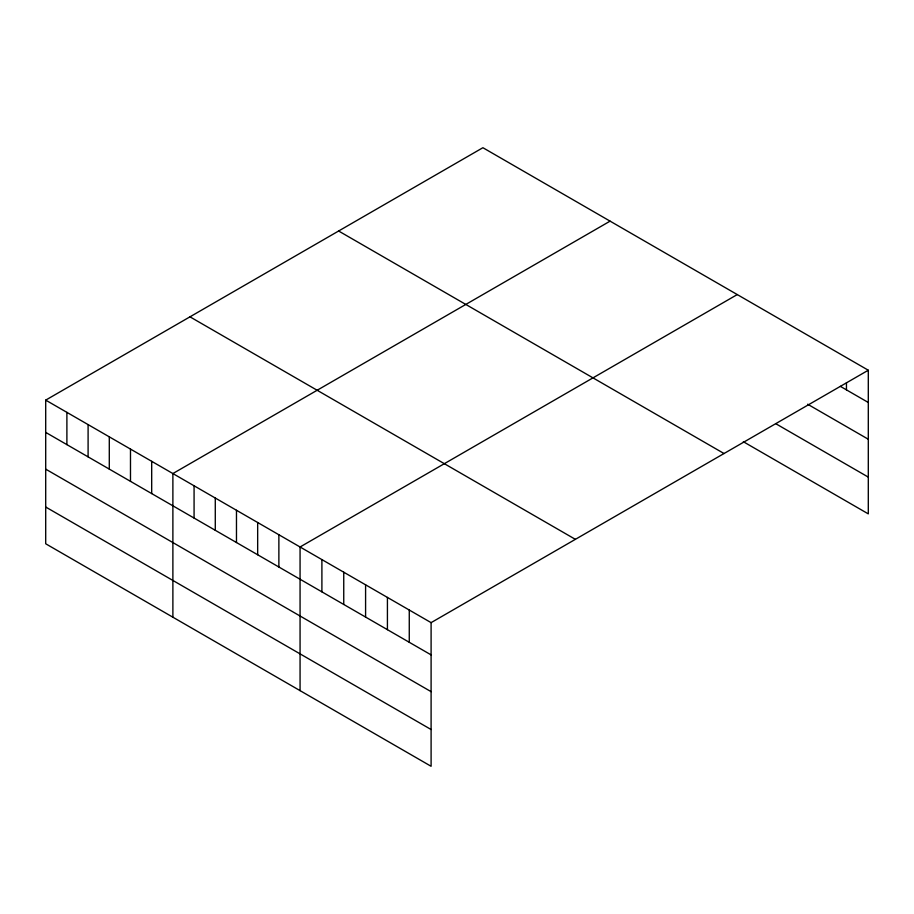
<?xml version="1.0" encoding="UTF-8"?>
<svg xmlns="http://www.w3.org/2000/svg" width="914" height="914" viewBox="0 0 914 914"><rect width="100%" height="100%" fill="white"/><g stroke="black" fill="none" stroke-linecap="round" stroke-linejoin="round"><path stroke-width="1.37" d="M868.3 370.227L431.1 622.64L431.1 766.286L45.7 543.773L45.7 400.126L482.9 147.714L868.3 370.227L868.3 513.874L743.333 441.713M610.084 221.142L172.883 473.555L172.883 617.201M737.267 294.571L300.066 546.983L300.066 690.63M840.389 386.371L868.3 402.48M807.633 404.217L868.3 439.234M776.089 423.879L868.3 477.108M338.626 231.013L724.025 453.527M189.975 316.838L575.374 539.34M45.7 400.126L431.1 622.64M45.7 432.391L431.1 654.892M45.7 469.145L431.1 691.658M45.7 507.019L431.1 729.521M846.455 382.863L846.455 389.867M409.266 610.026L409.266 642.291M387.422 597.425L387.422 629.677M365.589 584.811L365.589 617.064M343.744 572.21L343.744 604.462M321.899 559.596L321.899 591.849M278.873 534.747L278.873 567M257.668 522.511L257.668 554.764M236.475 510.275L236.475 542.528M215.281 498.039L215.281 530.291M194.076 485.802L194.076 518.055M151.69 461.319L151.69 493.571M130.485 449.082L130.485 481.335M109.292 436.846L109.292 469.099M88.098 424.61L88.098 456.863M66.893 412.374L66.893 444.627"/></g></svg>
